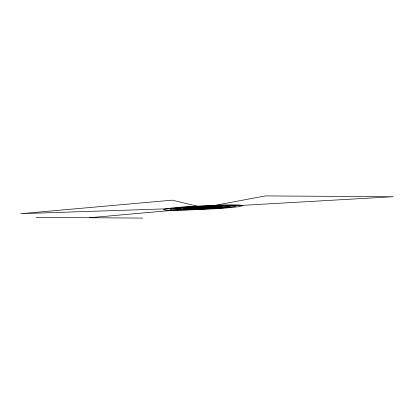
<?xml version="1.0" encoding="UTF-8"?>
<svg xmlns="http://www.w3.org/2000/svg" width="414" height="414" viewBox="0 0 414 414"><rect width="100%" height="100%" fill="white"/><g stroke="black" fill="none" stroke-linecap="round" stroke-linejoin="round"><path stroke-width="0.62" d="M203.062 207.595L265.395 195.92L393.3 196.733L203.062 207.595L20.7 213.686L172.245 200.159L203.062 207.595L89.403 217.743M36.106 217.402L142.695 218.08M167.272 208.568L163.54 209.396L164.451 209.965A30.998 2.484 -3.3 0 0 172.752 210.302A45.716 3.669 -3.3 0 0 184.121 210.183L215.86 208.739A45.716 3.669 -3.3 0 0 228.642 207.761A29.192 2.339 -3.3 0 0 238.847 206.622L242.578 205.799L241.186 205.209A29.192 2.339 -3.3 0 0 233.367 204.894A45.716 3.669 -3.3 0 0 221.997 205.013L190.259 206.457A45.716 3.669 -3.3 0 0 177.477 207.435A29.192 2.339 -3.3 0 0 167.272 208.568M173.238 208.408L170.128 209.096L170.889 209.572A25.828 2.07 -3.3 0 0 177.803 209.851A38.098 3.053 -3.3 0 0 187.278 209.748L213.727 208.547A38.098 3.053 -3.3 0 0 224.378 207.735A24.328 1.951 -3.3 0 0 232.885 206.788L235.996 206.1L234.831 205.608A24.328 1.951 -3.3 0 0 228.316 205.344A38.098 3.053 -3.3 0 0 218.84 205.442L192.396 206.648A38.098 3.053 -3.3 0 0 181.741 207.461A24.328 1.951 -3.3 0 0 173.238 208.408M179.2 208.247L176.716 208.796L177.321 209.179A20.664 1.656 -3.3 0 0 182.853 209.401A30.481 2.443 -3.3 0 0 190.435 209.318L211.595 208.356A30.481 2.443 -3.3 0 0 220.113 207.704A19.463 1.563 -3.3 0 0 226.919 206.948L229.408 206.4L228.476 206.006A19.463 1.563 -3.3 0 0 223.265 205.794A30.481 2.443 -3.3 0 0 215.684 205.877L194.528 206.84A30.481 2.443 -3.3 0 0 186.005 207.492A19.463 1.563 -3.3 0 0 179.2 208.247M185.167 208.082L183.298 208.496L183.759 208.78A15.499 1.242 -3.3 0 0 187.904 208.951A22.858 1.832 -3.3 0 0 193.592 208.889L209.458 208.164A22.858 1.832 -3.3 0 0 215.849 207.678A14.593 1.17 -3.3 0 0 220.957 207.109L222.82 206.7L222.121 206.405A14.593 1.17 -3.3 0 0 218.214 206.244A22.858 1.832 -3.3 0 0 212.527 206.307L196.66 207.026A22.858 1.832 -3.3 0 0 190.269 207.517A14.593 1.17 -3.3 0 0 185.167 208.082M191.128 207.921L189.886 208.195L192.955 208.501L201.944 208.273L216.232 207C207.947 206.229 199.439 207.181 191.128 207.921M197.095 207.761L196.474 207.895L202.503 207.937L209.65 207.3L203.616 207.259L197.095 207.761"/></g></svg>
